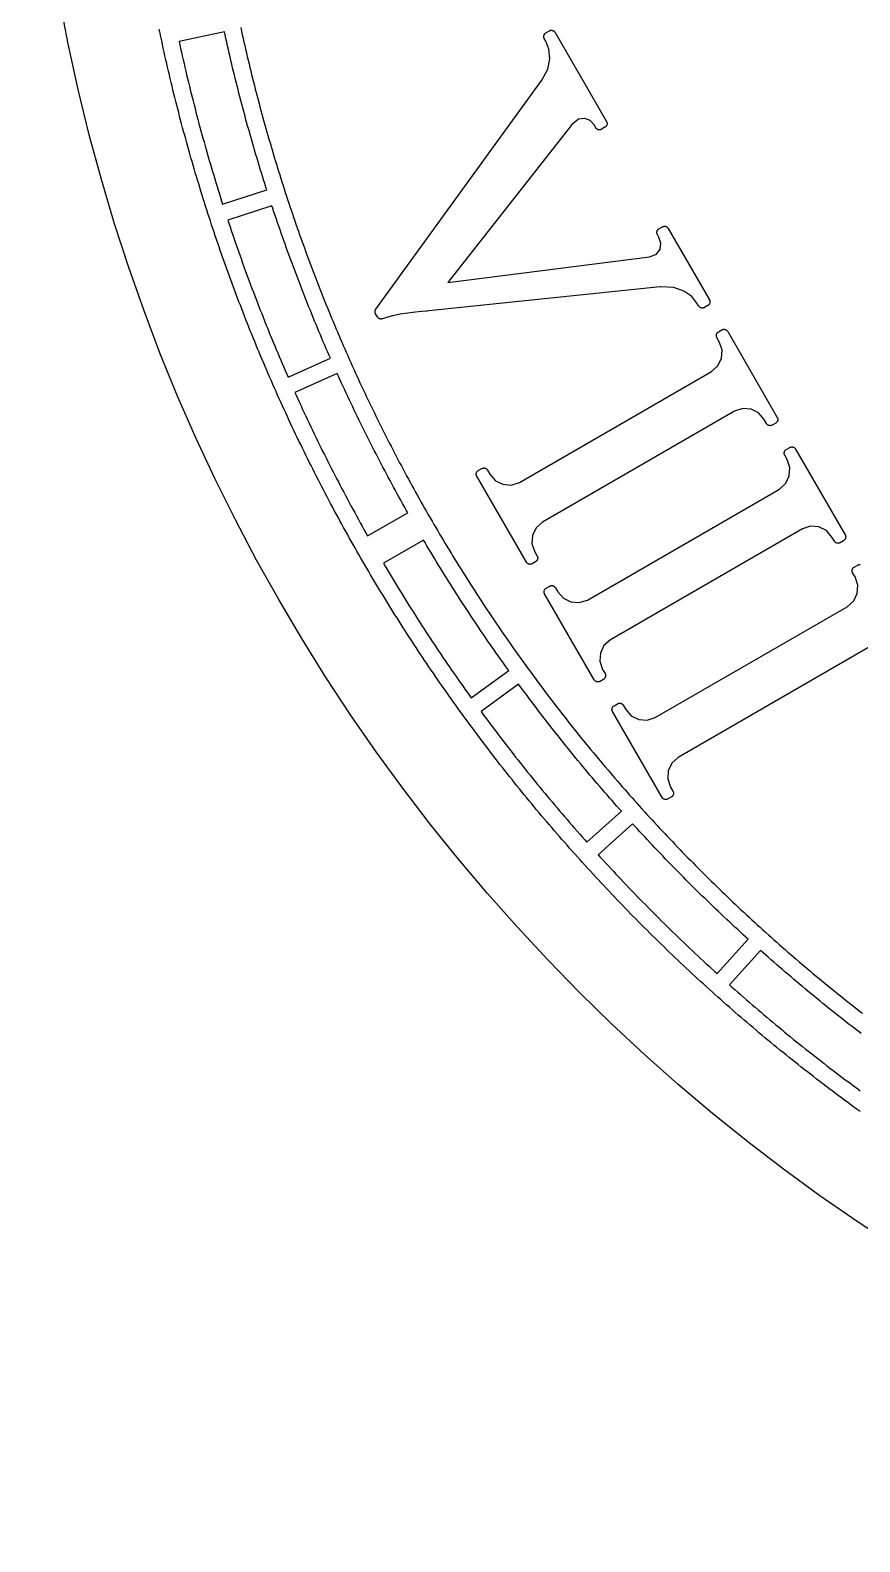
# Model space of a CAD drawing. Header units: millimetres. Extents: x -17.8 to 17.8, y -17.8 to 17.8.
# Drawn here: x -17.8 to -9.93, y -17.8 to -3.46 of the extents above; entities that cross this region are included whole.
import ezdxf

# ---------------------------------------------------------------- set-up
doc = ezdxf.new("R2010")
doc.units = ezdxf.units.MM
doc.layers.add('ALTIN', color=2, linetype='Continuous')
doc.layers.add('KESIM', color=1, linetype='Continuous')

msp = doc.modelspace()

# ---------------------------------------------------------------- linework, layer by layer
at = {"layer": 'ALTIN'}
for points in [[(-15.8018, -3.4309), (-15.7943, -3.4654), (-15.7867, -3.4998), (-15.779, -3.5343), (-15.7713, -3.5687), (-15.7635, -3.6031), (-15.7556, -3.6375), (-15.7476, -3.6718), (-15.7395, -3.7062), (-15.7314, -3.7405), (-15.7232, -3.7748), (-15.7149, -3.8091), (-15.7066, -3.8434), (-15.6982, -3.8776), (-15.6897, -3.9119), (-15.6811, -3.9461), (-15.6725, -3.9803), (-15.6637, -4.0145), (-15.6549, -4.0486), (-15.6461, -4.0828), (-15.6371, -4.1169), (-15.6281, -4.151), (-15.619, -4.1851), (-15.6099, -4.2192), (-15.6006, -4.2532), (-15.5913, -4.2872), (-15.5819, -4.3212), (-15.5724, -4.3552), (-15.5629, -4.3892), (-15.5533, -4.4231), (-15.5436, -4.4571), (-15.5338, -4.491), (-15.524, -4.5248), (-15.5141, -4.5587), (-15.5041, -4.5925), (-15.4941, -4.6263), (-15.4839, -4.6601), (-15.4737, -4.6939), (-15.4634, -4.7277), (-15.4531, -4.7614), (-15.4427, -4.7951), (-15.4322, -4.8288), (-15.4216, -4.8624), (-15.411, -4.896), (-15.4002, -4.9297), (-15.3894, -4.9632), (-15.3786, -4.9968), (-15.3676, -5.0303), (-15.3566, -5.0639), (-15.3456, -5.0973), (-15.3344, -5.1308), (-15.3232, -5.1643), (-15.3119, -5.1977), (-15.3005, -5.2311), (-15.289, -5.2644), (-15.2775, -5.2978), (-15.2659, -5.3311), (-15.2543, -5.3644), (-15.2425, -5.3977), (-15.2307, -5.4309), (-15.2188, -5.4641), (-15.2069, -5.4973), (-15.1948, -5.5305), (-15.1827, -5.5636), (-15.1706, -5.5967), (-15.1583, -5.6298), (-15.146, -5.6629), (-15.1336, -5.6959), (-15.1211, -5.7289), (-15.1086, -5.7619), (-15.096, -5.7948), (-15.0833, -5.8277), (-15.0706, -5.8606), (-15.0577, -5.8935), (-15.0449, -5.9263), (-15.0319, -5.9591), (-15.0189, -5.9919), (-15.0057, -6.0247), (-14.9926, -6.0574), (-14.9793, -6.0901), (-14.966, -6.1227), (-14.9526, -6.1554), (-14.9391, -6.188), (-14.9256, -6.2206), (-14.912, -6.2531), (-14.8983, -6.2856), (-14.8846, -6.3181), (-14.8707, -6.3506), (-14.8569, -6.383), (-14.8429, -6.4154), (-14.8289, -6.4478), (-14.8148, -6.4801), (-14.8006, -6.5124), (-14.7863, -6.5447), (-14.772, -6.5769), (-14.7576, -6.6091), (-14.7432, -6.6413), (-14.7287, -6.6735), (-14.7141, -6.7056), (-14.6994, -6.7377), (-14.6847, -6.7697), (-14.6699, -6.8017), (-14.655, -6.8337), (-14.6401, -6.8657), (-14.625, -6.8976), (-14.61, -6.9295), (-14.5948, -6.9614), (-14.5796, -6.9932), (-14.5643, -7.025), (-14.5489, -7.0567), (-14.5335, -7.0885), (-14.518, -7.1202), (-14.5024, -7.1518), (-14.4868, -7.1834), (-14.4711, -7.215), (-14.4553, -7.2466), (-14.4395, -7.2781), (-14.4236, -7.3096), (-14.4076, -7.341), (-14.3915, -7.3724), (-14.3754, -7.4038), (-14.3592, -7.4352), (-14.343, -7.4665), (-14.3266, -7.4977), (-14.3103, -7.529), (-14.2938, -7.5602), (-14.2773, -7.5914), (-14.2607, -7.6225), (-14.244, -7.6536), (-14.2273, -7.6846), (-14.2105, -7.7157), (-14.1936, -7.7466), (-14.1767, -7.7776), (-14.1597, -7.8085), (-14.1426, -7.8394), (-14.1255, -7.8702), (-14.1083, -7.901), (-14.091, -7.9318), (-14.0737, -7.9625), (-14.0562, -7.9932), (-14.0388, -8.0238), (-14.0212, -8.0544), (-14.0036, -8.085), (-13.986, -8.1155), (-13.9682, -8.146), (-13.9504, -8.1765), (-13.9325, -8.2069), (-13.9146, -8.2373), (-13.8966, -8.2676), (-13.8785, -8.2979), (-13.8604, -8.3282), (-13.8422, -8.3584), (-13.8239, -8.3886), (-13.8056, -8.4187), (-13.7872, -8.4488), (-13.7687, -8.4789), (-13.7502, -8.5089), (-13.7316, -8.5389), (-13.7129, -8.5688), (-13.6942, -8.5987), (-13.6754, -8.6285), (-13.6566, -8.6584), (-13.6376, -8.6881), (-13.6187, -8.7179), (-13.5996, -8.7476), (-13.5805, -8.7772), (-13.5613, -8.8068), (-13.5421, -8.8364), (-13.5227, -8.8659), (-13.5034, -8.8954), (-13.4839, -8.9248), (-13.4644, -8.9542), (-13.4449, -8.9836), (-13.4252, -9.0129), (-13.4055, -9.0421), (-13.3858, -9.0714), (-13.366, -9.1006), (-13.3461, -9.1297), (-13.3261, -9.1588), (-13.3061, -9.1878), (-13.286, -9.2168), (-13.2659, -9.2458), (-13.2457, -9.2747), (-13.2254, -9.3036), (-13.2051, -9.3324), (-13.1847, -9.3612), (-13.1642, -9.39), (-13.1437, -9.4187), (-13.1232, -9.4473), (-13.1025, -9.4759), (-13.0818, -9.5045), (-13.061, -9.533), (-13.0402, -9.5615), (-13.0193, -9.5899), (-12.9984, -9.6183), (-12.9774, -9.6466), (-12.9563, -9.6749), (-12.9351, -9.7032), (-12.9139, -9.7313), (-12.8927, -9.7595), (-12.8714, -9.7876), (-12.85, -9.8157), (-12.8285, -9.8437), (-12.807, -9.8716), (-12.7855, -9.8996), (-12.7638, -9.9274), (-12.7421, -9.9552), (-12.7204, -9.983), (-12.6986, -10.0107), (-12.6767, -10.0384), (-12.6548, -10.0661), (-12.6328, -10.0936), (-12.6107, -10.1212), (-12.5886, -10.1487), (-12.5665, -10.1761), (-12.5442, -10.2035), (-12.5219, -10.2308), (-12.4996, -10.2581), (-12.4772, -10.2854), (-12.4547, -10.3126), (-12.4322, -10.3397), (-12.4096, -10.3668), (-12.3869, -10.3939), (-12.3642, -10.4209), (-12.3415, -10.4478), (-12.3186, -10.4747), (-12.2958, -10.5016), (-12.2728, -10.5284), (-12.2498, -10.5551), (-12.2268, -10.5818), (-12.2037, -10.6085), (-12.1805, -10.6351), (-12.1572, -10.6616), (-12.134, -10.6881), (-12.1106, -10.7146), (-12.0872, -10.741), (-12.0637, -10.7673), (-12.0402, -10.7936), (-12.0167, -10.8198), (-11.993, -10.846), (-11.9693, -10.8722), (-11.9456, -10.8983), (-11.9218, -10.9243), (-11.8979, -10.9503), (-11.874, -10.9762), (-11.85, -11.0021), (-11.826, -11.0279), (-11.8019, -11.0537), (-11.7778, -11.0794), (-11.7536, -11.1051), (-11.7293, -11.1307), (-11.705, -11.1563), (-11.6806, -11.1818), (-11.6562, -11.2072), (-11.6317, -11.2326), (-11.6072, -11.258), (-11.5826, -11.2833), (-11.558, -11.3085), (-11.5333, -11.3337), (-11.5085, -11.3588), (-11.4837, -11.3839), (-11.4588, -11.4089), (-11.4339, -11.4339), (-11.4089, -11.4588), (-11.3839, -11.4837), (-11.3588, -11.5085), (-11.3337, -11.5333), (-11.3085, -11.558), (-11.2833, -11.5826), (-11.258, -11.6072), (-11.2326, -11.6317), (-11.2072, -11.6562), (-11.1818, -11.6806), (-11.1563, -11.705), (-11.1307, -11.7293), (-11.1051, -11.7536), (-11.0794, -11.7778), (-11.0537, -11.8019), (-11.0279, -11.826), (-11.0021, -11.85), (-10.9762, -11.874), (-10.9503, -11.8979), (-10.9243, -11.9218), (-10.8983, -11.9456), (-10.8722, -11.9693), (-10.846, -11.993), (-10.8198, -12.0167), (-10.7936, -12.0402), (-10.7673, -12.0637), (-10.741, -12.0872), (-10.7146, -12.1106), (-10.6881, -12.134), (-10.6616, -12.1572), (-10.6351, -12.1805), (-10.6085, -12.2037), (-10.5818, -12.2268), (-10.5551, -12.2498), (-10.5284, -12.2728), (-10.5016, -12.2958), (-10.4747, -12.3186), (-10.4478, -12.3415), (-10.4209, -12.3642), (-10.3939, -12.3869), (-10.3668, -12.4096), (-10.3397, -12.4322), (-10.3126, -12.4547), (-10.2854, -12.4772), (-10.2581, -12.4996), (-10.2308, -12.5219), (-10.2035, -12.5442), (-10.1761, -12.5665), (-10.1487, -12.5886), (-10.1212, -12.6107), (-10.0936, -12.6328), (-10.0661, -12.6548), (-10.0384, -12.6767), (-10.0107, -12.6986), (-9.983, -12.7204), (-9.9552, -12.7421), (-9.9274, -12.7638), (-9.8996, -12.7855)], [(-9.9213, -13.7183), (-9.9512, -13.6967), (-9.9811, -13.6749), (-10.0109, -13.6531), (-10.0406, -13.6312), (-10.0703, -13.6093), (-10.1, -13.5873), (-10.1296, -13.5652), (-10.1592, -13.5431), (-10.1887, -13.5209), (-10.2182, -13.4986), (-10.2476, -13.4763), (-10.277, -13.4539), (-10.3063, -13.4315), (-10.3356, -13.409), (-10.3648, -13.3864), (-10.394, -13.3637), (-10.4231, -13.341), (-10.4522, -13.3183), (-10.4813, -13.2954), (-10.5102, -13.2725), (-10.5392, -13.2496), (-10.5681, -13.2265), (-10.5969, -13.2034), (-10.6257, -13.1803), (-10.6544, -13.1571), (-10.6831, -13.1338), (-10.7117, -13.1105), (-10.7403, -13.0871), (-10.7688, -13.0636), (-10.7973, -13.0401), (-10.8257, -13.0165), (-10.8541, -12.9928), (-10.8824, -12.9691), (-10.9107, -12.9454), (-10.9389, -12.9215), (-10.967, -12.8976), (-10.9952, -12.8737), (-11.0232, -12.8497), (-11.0512, -12.8256), (-11.0792, -12.8014), (-11.1071, -12.7772), (-11.1349, -12.753), (-11.1627, -12.7286), (-11.1905, -12.7043), (-11.2182, -12.6798), (-11.2458, -12.6553), (-11.2734, -12.6308), (-11.3009, -12.6061), (-11.3284, -12.5814), (-11.3558, -12.5567), (-11.3832, -12.5319), (-11.4105, -12.507), (-11.4377, -12.4821), (-11.4649, -12.4571), (-11.4921, -12.4321), (-11.5192, -12.407), (-11.5462, -12.3818), (-11.5732, -12.3566), (-11.6001, -12.3313), (-11.627, -12.306), (-11.6538, -12.2806), (-11.6806, -12.2551), (-11.7073, -12.2296), (-11.734, -12.2041), (-11.7606, -12.1784), (-11.7871, -12.1527), (-11.8136, -12.127), (-11.84, -12.1012), (-11.8664, -12.0753), (-11.8927, -12.0494), (-11.919, -12.0234), (-11.9452, -11.9974), (-11.9713, -11.9713), (-11.9974, -11.9452), (-12.0234, -11.919), (-12.0494, -11.8927), (-12.0753, -11.8664), (-12.1012, -11.84), (-12.127, -11.8136), (-12.1527, -11.7871), (-12.1784, -11.7606), (-12.2041, -11.734), (-12.2296, -11.7073), (-12.2551, -11.6806), (-12.2806, -11.6538), (-12.306, -11.627), (-12.3313, -11.6001), (-12.3566, -11.5732), (-12.3818, -11.5462), (-12.407, -11.5192), (-12.4321, -11.4921), (-12.4571, -11.4649), (-12.4821, -11.4377), (-12.507, -11.4105), (-12.5319, -11.3832), (-12.5567, -11.3558), (-12.5814, -11.3284), (-12.6061, -11.3009), (-12.6308, -11.2734), (-12.6553, -11.2458), (-12.6798, -11.2182), (-12.7043, -11.1905), (-12.7286, -11.1627), (-12.753, -11.1349), (-12.7772, -11.1071), (-12.8014, -11.0792), (-12.8256, -11.0512), (-12.8497, -11.0232), (-12.8737, -10.9952), (-12.8976, -10.967), (-12.9215, -10.9389), (-12.9454, -10.9107), (-12.9691, -10.8824), (-12.9928, -10.8541), (-13.0165, -10.8257), (-13.0401, -10.7973), (-13.0636, -10.7688), (-13.0871, -10.7403), (-13.1105, -10.7117), (-13.1338, -10.6831), (-13.1571, -10.6544), (-13.1803, -10.6257), (-13.2034, -10.5969), (-13.2265, -10.5681), (-13.2496, -10.5392), (-13.2725, -10.5102), (-13.2954, -10.4813), (-13.3183, -10.4522), (-13.341, -10.4231), (-13.3637, -10.394), (-13.3864, -10.3648), (-13.409, -10.3356), (-13.4315, -10.3063), (-13.4539, -10.277), (-13.4763, -10.2476), (-13.4986, -10.2182), (-13.5209, -10.1887), (-13.5431, -10.1592), (-13.5652, -10.1296), (-13.5873, -10.1), (-13.6093, -10.0703), (-13.6312, -10.0406), (-13.6531, -10.0109), (-13.6749, -9.9811), (-13.6967, -9.9512), (-13.7183, -9.9213), (-13.7399, -9.8913), (-13.7615, -9.8613), (-13.783, -9.8313), (-13.8044, -9.8012), (-13.8257, -9.7711), (-13.847, -9.7409), (-13.8682, -9.7106), (-13.8894, -9.6804), (-13.9105, -9.65), (-13.9315, -9.6197), (-13.9525, -9.5893), (-13.9733, -9.5588), (-13.9942, -9.5283), (-14.0149, -9.4977), (-14.0356, -9.4671), (-14.0562, -9.4365), (-14.0768, -9.4058), (-14.0973, -9.3751), (-14.1177, -9.3443), (-14.138, -9.3135), (-14.1583, -9.2826), (-14.1785, -9.2517), (-14.1987, -9.2207), (-14.2188, -9.1897), (-14.2388, -9.1587), (-14.2587, -9.1276), (-14.2786, -9.0965), (-14.2984, -9.0653), (-14.3182, -9.0341), (-14.3378, -9.0028), (-14.3575, -8.9715), (-14.377, -8.9402), (-14.3965, -8.9088), (-14.4159, -8.8774), (-14.4352, -8.8459), (-14.4545, -8.8144), (-14.4737, -8.7828), (-14.4928, -8.7512), (-14.5118, -8.7196), (-14.5308, -8.6879), (-14.5498, -8.6562), (-14.5686, -8.6244), (-14.5874, -8.5926), (-14.6061, -8.5608), (-14.6247, -8.5289), (-14.6433, -8.497), (-14.6618, -8.465), (-14.6802, -8.433), (-14.6986, -8.4009), (-14.7169, -8.3689), (-14.7351, -8.3367), (-14.7533, -8.3046), (-14.7714, -8.2724), (-14.7894, -8.2401), (-14.8073, -8.2078), (-14.8252, -8.1755), (-14.843, -8.1431), (-14.8607, -8.1107), (-14.8784, -8.0783), (-14.896, -8.0458), (-14.9135, -8.0133), (-14.9309, -7.9807), (-14.9483, -7.9482), (-14.9656, -7.9155), (-14.9828, -7.8829), (-15, -7.8501), (-15.0171, -7.8174), (-15.0341, -7.7846), (-15.0511, -7.7518), (-15.0679, -7.719), (-15.0847, -7.6861), (-15.1015, -7.6531), (-15.1181, -7.6202), (-15.1347, -7.5872), (-15.1512, -7.5541), (-15.1677, -7.5211), (-15.1841, -7.4879), (-15.2004, -7.4548), (-15.2166, -7.4216), (-15.2327, -7.3884), (-15.2488, -7.3552), (-15.2648, -7.3219), (-15.2808, -7.2886), (-15.2966, -7.2552), (-15.3124, -7.2218), (-15.3281, -7.1884), (-15.3438, -7.1549), (-15.3594, -7.1214), (-15.3749, -7.0879), (-15.3903, -7.0543), (-15.4056, -7.0208), (-15.4209, -6.9871), (-15.4361, -6.9535), (-15.4513, -6.9198), (-15.4663, -6.8861), (-15.4813, -6.8523), (-15.4962, -6.8185), (-15.5111, -6.7847), (-15.5258, -6.7508), (-15.5405, -6.7169), (-15.5551, -6.683), (-15.5697, -6.6491), (-15.5841, -6.6151), (-15.5985, -6.5811), (-15.6129, -6.547), (-15.6271, -6.5129), (-15.6413, -6.4788), (-15.6554, -6.4447), (-15.6694, -6.4105), (-15.6833, -6.3763), (-15.6972, -6.3421), (-15.711, -6.3078), (-15.7247, -6.2735), (-15.7384, -6.2392), (-15.752, -6.2049), (-15.7655, -6.1705), (-15.7789, -6.1361), (-15.7922, -6.1016), (-15.8055, -6.0672), (-15.8187, -6.0327), (-15.8318, -5.9981), (-15.8449, -5.9636), (-15.8579, -5.929), (-15.8708, -5.8944), (-15.8836, -5.8598), (-15.8963, -5.8251), (-15.909, -5.7904), (-15.9216, -5.7557), (-15.9341, -5.7209), (-15.9466, -5.6862), (-15.9589, -5.6514), (-15.9712, -5.6165), (-15.9834, -5.5817), (-15.9956, -5.5468), (-16.0076, -5.5119), (-16.0196, -5.4769), (-16.0315, -5.442), (-16.0434, -5.407), (-16.0551, -5.372), (-16.0668, -5.3369), (-16.0784, -5.3019), (-16.0899, -5.2668), (-16.1014, -5.2317), (-16.1128, -5.1965), (-16.1241, -5.1614), (-16.1353, -5.1262), (-16.1464, -5.0909), (-16.1575, -5.0557), (-16.1685, -5.0204), (-16.1794, -4.9852), (-16.1902, -4.9499), (-16.201, -4.9145), (-16.2117, -4.8792), (-16.2223, -4.8438), (-16.2328, -4.8084), (-16.2433, -4.773), (-16.2536, -4.7375), (-16.2639, -4.702), (-16.2742, -4.6665), (-16.2843, -4.631), (-16.2944, -4.5955), (-16.3044, -4.5599), (-16.3143, -4.5243), (-16.3241, -4.4887), (-16.3338, -4.4531), (-16.3435, -4.4175), (-16.3531, -4.3818), (-16.3626, -4.3461), (-16.3721, -4.3104), (-16.3815, -4.2747), (-16.3907, -4.2389), (-16.3999, -4.2032), (-16.4091, -4.1674), (-16.4181, -4.1316), (-16.4271, -4.0957), (-16.436, -4.0599), (-16.4448, -4.024), (-16.4536, -3.9881), (-16.4622, -3.9522), (-16.4708, -3.9163), (-16.4793, -3.8804), (-16.4877, -3.8444), (-16.4961, -3.8084), (-16.5044, -3.7724), (-16.5125, -3.7364), (-16.5207, -3.7004), (-16.5287, -3.6643), (-16.5366, -3.6283), (-16.5445, -3.5922), (-16.5523, -3.5561), (-16.56, -3.5199), (-16.5677, -3.4838), (-16.5752, -3.4477)], [(-9.8263, -9.3041), (-11.649, -10.3564), (-11.7095, -10.4117), (-11.7436, -10.4832), (-11.7492, -10.5613), (-11.7224, -10.6384), (-11.6995, -10.6779), (-11.6977, -10.6814), (-11.6963, -10.6851), (-11.6952, -10.6889), (-11.6945, -10.6927), (-11.6942, -10.6966), (-11.6943, -10.7006), (-11.6947, -10.7045), (-11.6955, -10.7083), (-11.6967, -10.712), (-11.6983, -10.7156), (-11.7002, -10.7191), (-11.7024, -10.7223), (-11.705, -10.7253), (-11.7078, -10.728), (-11.7109, -10.7305), (-11.7142, -10.7326), (-11.7472, -10.7517), (-11.7507, -10.7534), (-11.7543, -10.7549), (-11.7581, -10.756), (-11.762, -10.7567), (-11.7659, -10.757), (-11.7698, -10.7569), (-11.7737, -10.7565), (-11.7776, -10.7557), (-11.7813, -10.7544), (-11.7849, -10.7529), (-11.7883, -10.751), (-11.7916, -10.7487), (-11.7945, -10.7462), (-11.7973, -10.7434), (-11.7997, -10.7403), (-11.8018, -10.737), (-12.2727, -9.9215), (-12.2745, -9.918), (-12.2759, -9.9144), (-12.277, -9.9106), (-12.2777, -9.9067), (-12.278, -9.9028), (-12.2779, -9.8989), (-12.2775, -9.895), (-12.2767, -9.8912), (-12.2755, -9.8874), (-12.2739, -9.8838), (-12.272, -9.8804), (-12.2698, -9.8772), (-12.2672, -9.8742), (-12.2644, -9.8714), (-12.2613, -9.869), (-12.258, -9.8669), (-12.225, -9.8478), (-12.2215, -9.846), (-12.2179, -9.8446), (-12.2141, -9.8435), (-12.2102, -9.8428), (-12.2063, -9.8425), (-12.2024, -9.8425), (-12.1985, -9.843), (-12.1946, -9.8438), (-12.1909, -9.845), (-12.1873, -9.8466), (-12.1839, -9.8485), (-12.1806, -9.8507), (-12.1777, -9.8533), (-12.1749, -9.8561), (-12.1725, -9.8591), (-12.1704, -9.8624), (-12.1475, -9.902), (-12.0943, -9.9636), (-12.024, -9.9975), (-11.9447, -10.0041), (-11.8666, -9.9795), (-10.044, -8.9272), (-9.9838, -8.8719), (-9.9501, -8.8001), (-9.944, -8.722), (-9.9706, -8.6451), (-9.9934, -8.6056), (-9.9952, -8.6021), (-9.9967, -8.5984), (-9.9977, -8.5947), (-9.9984, -8.5908), (-9.9988, -8.5869), (-9.9987, -8.583), (-9.9982, -8.5791), (-9.9974, -8.5752), (-9.9962, -8.5715), (-9.9947, -8.5679), (-9.9927, -8.5645), (-9.9905, -8.5612), (-9.988, -8.5582), (-9.9851, -8.5555), (-9.9821, -8.5531), (-9.9788, -8.5509), (-9.9457, -8.5319), (-9.9423, -8.5301), (-9.9386, -8.5286), (-9.9348, -8.5276), (-9.931, -8.5269), (-9.9271, -8.5265), (-9.9231, -8.5266)], [(-9.9128, -12.9771), (-9.9411, -12.9555), (-9.9693, -12.9337), (-9.9975, -12.912), (-10.0257, -12.8901), (-10.0538, -12.8682), (-10.0818, -12.8463), (-10.1098, -12.8242), (-10.1378, -12.8021), (-10.1657, -12.78), (-10.1935, -12.7578), (-10.2213, -12.7355), (-10.2491, -12.7132), (-10.2768, -12.6908), (-10.3045, -12.6683), (-10.3321, -12.6458), (-10.3596, -12.6233), (-10.3872, -12.6006), (-10.4146, -12.5779), (-10.442, -12.5552), (-10.4694, -12.5324), (-10.4967, -12.5095), (-10.524, -12.4866), (-10.5512, -12.4636), (-10.5784, -12.4405), (-10.6055, -12.4174), (-10.6326, -12.3943), (-10.6596, -12.371), (-10.6865, -12.3478), (-10.7134, -12.3244), (-10.7403, -12.301), (-10.7671, -12.2775), (-10.7939, -12.254), (-10.8206, -12.2304), (-10.8472, -12.2068), (-10.8673, -12.1889), (-11.1617, -12.5159), (-11.1395, -12.5357), (-11.1121, -12.56), (-11.0847, -12.5842), (-11.0572, -12.6084), (-11.0297, -12.6324), (-11.0021, -12.6565), (-10.9745, -12.6805), (-10.9468, -12.7044), (-10.919, -12.7282), (-10.8912, -12.752), (-10.8634, -12.7757), (-10.8355, -12.7994), (-10.8075, -12.823), (-10.7795, -12.8466), (-10.7515, -12.8701), (-10.7234, -12.8935), (-10.6952, -12.9168), (-10.667, -12.9401), (-10.6388, -12.9634), (-10.6105, -12.9866), (-10.5821, -13.0097), (-10.5537, -13.0327), (-10.5252, -13.0557), (-10.4967, -13.0787), (-10.4682, -13.1015), (-10.4396, -13.1243), (-10.4109, -13.1471), (-10.3822, -13.1698), (-10.3534, -13.1924), (-10.3246, -13.2149), (-10.2958, -13.2374), (-10.2669, -13.2599), (-10.2379, -13.2822), (-10.2089, -13.3045), (-10.1799, -13.3268), (-10.1508, -13.349), (-10.1216, -13.3711), (-10.0924, -13.3931), (-10.0632, -13.4151), (-10.0339, -13.437), (-10.0046, -13.4589), (-9.9752, -13.4807), (-9.9457, -13.5024), (-9.9218, -13.52)]]:
    msp.add_lwpolyline(points, dxfattribs=at)
for points in [[(-15.6268, -4.7403), (-15.6371, -4.7062), (-15.6474, -4.6721), (-15.6575, -4.638), (-15.6676, -4.6038), (-15.6776, -4.5696), (-15.6875, -4.5354), (-15.6974, -4.5012), (-15.7072, -4.4669), (-15.7169, -4.4326), (-15.7265, -4.3983), (-15.7361, -4.364), (-15.7456, -4.3297), (-15.755, -4.2953), (-15.7643, -4.2609), (-15.7736, -4.2265), (-15.7828, -4.1921), (-15.7919, -4.1576), (-15.8009, -4.1232), (-15.8099, -4.0887), (-15.8187, -4.0542), (-15.8275, -4.0197), (-15.8363, -3.9851), (-15.8449, -3.9506), (-15.8535, -3.916), (-15.862, -3.8814), (-15.8704, -3.8468), (-15.8788, -3.8122), (-15.8871, -3.7775), (-15.8953, -3.7428), (-15.9034, -3.7082), (-15.9115, -3.6735), (-15.9194, -3.6387), (-15.9273, -3.604), (-15.9352, -3.5692), (-15.9429, -3.5345), (-15.9506, -3.4997), (-15.9563, -3.4734), (-16.3867, -3.5649), (-16.3804, -3.594), (-16.3725, -3.6297), (-16.3645, -3.6654), (-16.3565, -3.7011), (-16.3484, -3.7368), (-16.3402, -3.7724), (-16.3319, -3.8081), (-16.3236, -3.8437), (-16.3151, -3.8793), (-16.3066, -3.9149), (-16.2981, -3.9504), (-16.2894, -3.986), (-16.2807, -4.0215), (-16.2719, -4.057), (-16.263, -4.0925), (-16.254, -4.128), (-16.245, -4.1634), (-16.2358, -4.1989), (-16.2266, -4.2343), (-16.2174, -4.2697), (-16.208, -4.305), (-16.1986, -4.3404), (-16.1891, -4.3757), (-16.1795, -4.411), (-16.1698, -4.4463), (-16.1601, -4.4816), (-16.1503, -4.5168), (-16.1404, -4.5521), (-16.1304, -4.5873), (-16.1204, -4.6224), (-16.1102, -4.6576), (-16.1, -4.6927), (-16.0898, -4.7278), (-16.0794, -4.7629), (-16.069, -4.798), (-16.0585, -4.8331), (-16.0479, -4.8681), (-16.0372, -4.9031), (-16.0265, -4.938), (-16.0157, -4.973), (-16.0048, -5.0079), (-15.9938, -5.0428), (-15.9828, -5.0777), (-15.9738, -5.1061), (-15.5553, -4.9701), (-15.5634, -4.9445), (-15.5742, -4.9105), (-15.5849, -4.8765), (-15.5955, -4.8425), (-15.606, -4.8085), (-15.6165, -4.7744)], [(-11.8493, -5.3618), (-11.8478, -5.3582), (-11.8459, -5.3548), (-11.8436, -5.3515), (-11.8411, -5.3486), (-11.8383, -5.3458), (-11.8352, -5.3434), (-11.8319, -5.3413), (-11.7989, -5.3222), (-11.7954, -5.3204), (-11.7917, -5.319), (-11.7879, -5.3179), (-11.7841, -5.3172), (-11.7802, -5.3168), (-11.7762, -5.3169), (-11.7723, -5.3174), (-11.7685, -5.3182), (-11.7648, -5.3194), (-11.7612, -5.321), (-11.7577, -5.3229), (-11.7545, -5.3251), (-11.7515, -5.3276), (-11.7488, -5.3305), (-11.7463, -5.3335), (-11.7442, -5.3368), (-11.3533, -6.014), (-11.3515, -6.0175), (-11.35, -6.0211), (-11.3489, -6.0249), (-11.3482, -6.0288), (-11.3479, -6.0327), (-11.348, -6.0366), (-11.3484, -6.0405), (-11.3493, -6.0444), (-11.3505, -6.0481), (-11.352, -6.0517), (-11.3539, -6.0551), (-11.3562, -6.0583), (-11.3587, -6.0613), (-11.3615, -6.0641), (-11.3646, -6.0665), (-11.3679, -6.0686), (-11.4009, -6.0877), (-11.4044, -6.0895), (-11.4081, -6.0909), (-11.4118, -6.092), (-11.4157, -6.0927), (-11.4196, -6.093), (-11.4235, -6.093), (-11.4274, -6.0925), (-11.4313, -6.0917), (-11.435, -6.0905), (-11.4386, -6.0889), (-11.442, -6.087), (-11.4453, -6.0848), (-11.4483, -6.0823), (-11.451, -6.0794), (-11.4534, -6.0764), (-11.4556, -6.0731), (-11.4713, -6.0459), (-11.5214, -5.9842), (-11.5947, -5.9313), (-11.6909, -5.8971), (-11.8154, -5.8926), (-11.8195, -5.8923), (-11.82, -5.8922), (-14.0162, -6.119), (-14.0334, -6.1224), (-14.0375, -6.123), (-14.0821, -6.1271), (-14.1438, -6.1328), (-14.2156, -6.1409), (-14.2897, -6.1521), (-14.3598, -6.1665), (-14.4175, -6.1813), (-14.4571, -6.1949), (-14.4609, -6.196), (-14.4648, -6.1967), (-14.4687, -6.197), (-14.4726, -6.197), (-14.4765, -6.1965), (-14.4804, -6.1957), (-14.4841, -6.1945), (-14.4877, -6.193), (-14.4912, -6.191), (-14.4944, -6.1888), (-14.4974, -6.1863), (-14.5002, -6.1834), (-14.5026, -6.1804), (-14.5047, -6.1771), (-14.5217, -6.1476), (-14.5235, -6.1442), (-14.5249, -6.1407), (-14.526, -6.137), (-14.5267, -6.1332), (-14.527, -6.1294), (-14.527, -6.1256), (-14.5266, -6.1217), (-14.5259, -6.118), (-14.5248, -6.1143), (-14.5233, -6.1108), (-14.5216, -6.1074), (-14.5195, -6.1042), (-12.9435, -3.93), (-12.8861, -3.8263), (-12.8673, -3.7271), (-12.8768, -3.6366), (-12.9065, -3.5599), (-12.9202, -3.5363), (-12.922, -3.5328), (-12.9234, -3.5291), (-12.9245, -3.5253), (-12.9252, -3.5215), (-12.9255, -3.5176), (-12.9255, -3.5136), (-12.925, -3.5097), (-12.9242, -3.5059), (-12.923, -3.5022), (-12.9214, -3.4986), (-12.9195, -3.4951), (-12.9173, -3.4919), (-12.9147, -3.4889), (-12.9119, -3.4862), (-12.9089, -3.4837), (-12.9056, -3.4816), (-12.8725, -3.4626), (-12.869, -3.4608), (-12.8654, -3.4593), (-12.8616, -3.4582), (-12.8577, -3.4575), (-12.8538, -3.4572), (-12.8499, -3.4573), (-12.846, -3.4577), (-12.8422, -3.4586), (-12.8384, -3.4598), (-12.8348, -3.4613), (-12.8314, -3.4632), (-12.8282, -3.4655), (-12.8252, -3.468), (-12.8224, -3.4708), (-12.82, -3.4739), (-12.8179, -3.4772), (-12.3298, -4.3226), (-12.328, -4.3261), (-12.3265, -4.3298), (-12.3255, -4.3335), (-12.3248, -4.3374), (-12.3244, -4.3413), (-12.3245, -4.3452), (-12.3249, -4.3491), (-12.3258, -4.353), (-12.327, -4.3567), (-12.3285, -4.3603), (-12.3304, -4.3637), (-12.3327, -4.367), (-12.3352, -4.37), (-12.338, -4.3727), (-12.3411, -4.3751), (-12.3444, -4.3773), (-12.3774, -4.3963), (-12.3809, -4.3981), (-12.3846, -4.3996), (-12.3884, -4.4006), (-12.3922, -4.4014), (-12.3961, -4.4017), (-12.4001, -4.4016), (-12.404, -4.4012), (-12.4078, -4.4003), (-12.4115, -4.3991), (-12.4151, -4.3976), (-12.4186, -4.3957), (-12.4218, -4.3934), (-12.4248, -4.3909), (-12.4275, -4.3881), (-12.43, -4.385), (-12.4321, -4.3817), (-12.4471, -4.3556), (-12.4854, -4.3142), (-12.5371, -4.293), (-12.5947, -4.3004), (-12.6642, -4.3589), (-12.6668, -4.3608), (-13.8346, -5.8499), (-11.9232, -5.6054), (-11.8563, -5.5804), (-11.8215, -5.5333), (-11.8145, -5.4763), (-11.8317, -5.4215), (-11.8465, -5.3959), (-11.8483, -5.3924), (-11.8498, -5.3888), (-11.8508, -5.385), (-11.8515, -5.3811), (-11.8519, -5.3772), (-11.8518, -5.3733), (-11.8514, -5.3694), (-11.8505, -5.3655)], [(-15.0457, -6.3478), (-15.0595, -6.315), (-15.0733, -6.2821), (-15.087, -6.2492), (-15.1006, -6.2163), (-15.1141, -6.1833), (-15.1275, -6.1503), (-15.1409, -6.1173), (-15.1542, -6.0843), (-15.1675, -6.0512), (-15.1806, -6.0181), (-15.1937, -5.985), (-15.2067, -5.9518), (-15.2197, -5.9186), (-15.2326, -5.8854), (-15.2454, -5.8521), (-15.2581, -5.8189), (-15.2708, -5.7856), (-15.2833, -5.7522), (-15.2959, -5.7189), (-15.3083, -5.6855), (-15.3207, -5.6521), (-15.333, -5.6187), (-15.3452, -5.5852), (-15.3573, -5.5517), (-15.3694, -5.5182), (-15.3814, -5.4846), (-15.3933, -5.4511), (-15.4052, -5.4175), (-15.417, -5.3838), (-15.4287, -5.3502), (-15.4403, -5.3165), (-15.4519, -5.2828), (-15.4634, -5.2491), (-15.4748, -5.2154), (-15.4861, -5.1816), (-15.4974, -5.1478), (-15.5058, -5.1223), (-15.9243, -5.2582), (-15.915, -5.2865), (-15.9034, -5.3212), (-15.8917, -5.3559), (-15.88, -5.3905), (-15.8682, -5.4252), (-15.8563, -5.4598), (-15.8444, -5.4944), (-15.8324, -5.5289), (-15.8203, -5.5634), (-15.8081, -5.5979), (-15.7958, -5.6324), (-15.7835, -5.6669), (-15.7711, -5.7013), (-15.7586, -5.7357), (-15.7461, -5.77), (-15.7335, -5.8044), (-15.7208, -5.8387), (-15.708, -5.873), (-15.6951, -5.9072), (-15.6822, -5.9415), (-15.6692, -5.9757), (-15.6561, -6.0098), (-15.643, -6.044), (-15.6298, -6.0781), (-15.6165, -6.1122), (-15.6031, -6.1462), (-15.5897, -6.1803), (-15.5761, -6.2142), (-15.5625, -6.2482), (-15.5489, -6.2822), (-15.5351, -6.3161), (-15.5213, -6.3499), (-15.5074, -6.3838), (-15.4935, -6.4176), (-15.4794, -6.4514), (-15.4653, -6.4851), (-15.4511, -6.5189), (-15.4369, -6.5526), (-15.4225, -6.5862), (-15.4081, -6.6199), (-15.3936, -6.6535), (-15.3791, -6.687), (-15.3645, -6.7206), (-15.3525, -6.7478), (-14.9506, -6.5688), (-14.9613, -6.5442), (-14.9756, -6.5116), (-14.9898, -6.4789), (-15.0039, -6.4462), (-15.0179, -6.4134), (-15.0318, -6.3806)], [(-13.5467, -7.6349), (-13.5136, -7.6158), (-13.5102, -7.614), (-13.5065, -7.6126), (-13.5027, -7.6115), (-13.4989, -7.6108), (-13.495, -7.6105), (-13.491, -7.6105), (-13.4871, -7.611), (-13.4833, -7.6118), (-13.4796, -7.613), (-13.476, -7.6146), (-13.4725, -7.6165), (-13.4693, -7.6187), (-13.4663, -7.6212), (-13.4636, -7.6241), (-13.4611, -7.6271), (-13.459, -7.6304), (-13.4362, -7.67), (-13.383, -7.7315), (-13.3127, -7.7654), (-13.2334, -7.7721), (-13.1552, -7.7475), (-11.3326, -6.6952), (-11.2724, -6.6399), (-11.2388, -6.5681), (-11.2327, -6.49), (-11.2592, -6.4131), (-11.2821, -6.3736), (-11.2839, -6.3701), (-11.2853, -6.3664), (-11.2864, -6.3627), (-11.2871, -6.3588), (-11.2874, -6.3549), (-11.2873, -6.351), (-11.2869, -6.3471), (-11.2861, -6.3432), (-11.2849, -6.3395), (-11.2833, -6.3359), (-11.2814, -6.3325), (-11.2792, -6.3292), (-11.2766, -6.3262), (-11.2738, -6.3235), (-11.2707, -6.3211), (-11.2674, -6.3189), (-11.2344, -6.2999), (-11.2309, -6.2981), (-11.2273, -6.2966), (-11.2235, -6.2956), (-11.2196, -6.2949), (-11.2157, -6.2945), (-11.2118, -6.2946), (-11.2079, -6.295), (-11.204, -6.2959), (-11.2003, -6.2971), (-11.1967, -6.2986), (-11.1933, -6.3005), (-11.19, -6.3028), (-11.1871, -6.3053), (-11.1843, -6.3081), (-11.1819, -6.3112), (-11.1798, -6.3145), (-10.7089, -7.13), (-10.7071, -7.1335), (-10.7057, -7.1371), (-10.7046, -7.1409), (-10.7039, -7.1448), (-10.7036, -7.1487), (-10.7037, -7.1526), (-10.7041, -7.1565), (-10.7049, -7.1604), (-10.7061, -7.1641), (-10.7077, -7.1677), (-10.7096, -7.1711), (-10.7118, -7.1744), (-10.7144, -7.1773), (-10.7172, -7.1801), (-10.7203, -7.1825), (-10.7236, -7.1846), (-10.7566, -7.2037), (-10.7601, -7.2055), (-10.7637, -7.207), (-10.7675, -7.208), (-10.7714, -7.2087), (-10.7753, -7.2091), (-10.7792, -7.209), (-10.7831, -7.2085), (-10.787, -7.2077), (-10.7907, -7.2065), (-10.7943, -7.2049), (-10.7977, -7.203), (-10.801, -7.2008), (-10.8039, -7.1983), (-10.8067, -7.1954), (-10.8091, -7.1924), (-10.8112, -7.1891), (-10.8341, -7.1495), (-10.8875, -7.0879), (-10.9583, -7.0539), (-11.037, -7.0474), (-11.115, -7.072), (-12.9377, -8.1244), (-12.9982, -8.1797), (-13.0322, -8.2512), (-13.0378, -8.3293), (-13.011, -8.4064), (-12.9882, -8.4459), (-12.9864, -8.4494), (-12.9849, -8.4531), (-12.9839, -8.4568), (-12.9832, -8.4607), (-12.9828, -8.4646), (-12.9829, -8.4685), (-12.9834, -8.4724), (-12.9842, -8.4763), (-12.9854, -8.48), (-12.9869, -8.4836), (-12.9889, -8.4871), (-12.9911, -8.4903), (-12.9936, -8.4933), (-12.9964, -8.496), (-12.9995, -8.4984), (-13.0028, -8.5006), (-13.0359, -8.5196), (-13.0393, -8.5214), (-13.043, -8.5229), (-13.0468, -8.524), (-13.0506, -8.5247), (-13.0545, -8.525), (-13.0585, -8.5249), (-13.0624, -8.5245), (-13.0662, -8.5236), (-13.0699, -8.5224), (-13.0735, -8.5209), (-13.077, -8.519), (-13.0802, -8.5167), (-13.0832, -8.5142), (-13.0859, -8.5114), (-13.0884, -8.5083), (-13.0905, -8.505), (-13.5613, -7.6895), (-13.5631, -7.686), (-13.5646, -7.6824), (-13.5656, -7.6786), (-13.5663, -7.6747), (-13.5667, -7.6708), (-13.5666, -7.6669), (-13.5661, -7.663), (-13.5653, -7.6592), (-13.5641, -7.6554), (-13.5626, -7.6518), (-13.5607, -7.6484), (-13.5584, -7.6452), (-13.5559, -7.6422), (-13.5531, -7.6394), (-13.55, -7.637)], [(-14.334, -7.8233), (-14.3511, -7.792), (-14.368, -7.7607), (-14.3849, -7.7293), (-14.4018, -7.6979), (-14.4185, -7.6665), (-14.4352, -7.635), (-14.4518, -7.6035), (-14.4684, -7.5719), (-14.4849, -7.5404), (-14.5013, -7.5087), (-14.5176, -7.4771), (-14.5339, -7.4454), (-14.5501, -7.4137), (-14.5663, -7.3819), (-14.5823, -7.3501), (-14.5983, -7.3183), (-14.6143, -7.2864), (-14.6301, -7.2545), (-14.6459, -7.2226), (-14.6617, -7.1906), (-14.6773, -7.1586), (-14.6929, -7.1266), (-14.7084, -7.0945), (-14.7238, -7.0624), (-14.7392, -7.0302), (-14.7545, -6.9981), (-14.7698, -6.9659), (-14.7849, -6.9336), (-14.8, -6.9014), (-14.815, -6.8691), (-14.83, -6.8367), (-14.8449, -6.8043), (-14.8597, -6.7719), (-14.8744, -6.7395), (-14.8855, -6.715), (-15.2874, -6.894), (-15.2752, -6.9211), (-15.2601, -6.9544), (-15.2448, -6.9877), (-15.2296, -7.0209), (-15.2142, -7.0541), (-15.1988, -7.0873), (-15.1833, -7.1204), (-15.1677, -7.1536), (-15.1521, -7.1866), (-15.1364, -7.2197), (-15.1206, -7.2527), (-15.1047, -7.2856), (-15.0888, -7.3186), (-15.0728, -7.3515), (-15.0567, -7.3844), (-15.0406, -7.4172), (-15.0243, -7.45), (-15.008, -7.4827), (-14.9917, -7.5155), (-14.9753, -7.5482), (-14.9588, -7.5808), (-14.9422, -7.6134), (-14.9255, -7.646), (-14.9088, -7.6785), (-14.892, -7.7111), (-14.8752, -7.7435), (-14.8582, -7.776), (-14.8412, -7.8084), (-14.8242, -7.8407), (-14.807, -7.873), (-14.7898, -7.9053), (-14.7725, -7.9376), (-14.7552, -7.9698), (-14.7378, -8.002), (-14.7203, -8.0341), (-14.7027, -8.0662), (-14.6851, -8.0982), (-14.6674, -8.1303), (-14.6496, -8.1622), (-14.6318, -8.1942), (-14.6138, -8.2261), (-14.5977, -8.2548), (-14.2166, -8.0347), (-14.2304, -8.0102), (-14.2479, -7.9792), (-14.2652, -7.9481), (-14.2825, -7.9169), (-14.2998, -7.8858), (-14.3169, -7.8545)], [(-12.9024, -8.7509), (-12.8693, -8.7318), (-12.8658, -8.73), (-12.8622, -8.7286), (-12.8584, -8.7275), (-12.8545, -8.7268), (-12.8506, -8.7265), (-12.8467, -8.7265), (-12.8428, -8.727), (-12.839, -8.7278), (-12.8352, -8.729), (-12.8316, -8.7306), (-12.8282, -8.7325), (-12.825, -8.7347), (-12.822, -8.7372), (-12.8193, -8.7401), (-12.8168, -8.7431), (-12.8147, -8.7464), (-12.7918, -8.786), (-12.7386, -8.8475), (-12.6684, -8.8815), (-12.589, -8.8881), (-12.5109, -8.8635), (-10.6883, -7.8112), (-10.6281, -7.7559), (-10.5945, -7.6841), (-10.5884, -7.606), (-10.6149, -7.5291), (-10.6377, -7.4896), (-10.6395, -7.4861), (-10.641, -7.4824), (-10.6421, -7.4787), (-10.6428, -7.4748), (-10.6431, -7.4709), (-10.643, -7.467), (-10.6426, -7.4631), (-10.6417, -7.4592), (-10.6405, -7.4555), (-10.639, -7.4519), (-10.6371, -7.4485), (-10.6348, -7.4452), (-10.6323, -7.4422), (-10.6295, -7.4395), (-10.6264, -7.4371), (-10.6231, -7.4349), (-10.5901, -7.4159), (-10.5866, -7.4141), (-10.5829, -7.4126), (-10.5792, -7.4116), (-10.5753, -7.4109), (-10.5714, -7.4105), (-10.5675, -7.4106), (-10.5636, -7.411), (-10.5597, -7.4119), (-10.556, -7.4131), (-10.5524, -7.4146), (-10.5489, -7.4165), (-10.5457, -7.4188), (-10.5427, -7.4213), (-10.54, -7.4241), (-10.5376, -7.4272), (-10.5354, -7.4305), (-10.0646, -8.246), (-10.0628, -8.2495), (-10.0614, -8.2532), (-10.0603, -8.2569), (-10.0596, -8.2608), (-10.0593, -8.2647), (-10.0593, -8.2686), (-10.0598, -8.2725), (-10.0606, -8.2764), (-10.0618, -8.2801), (-10.0634, -8.2837), (-10.0653, -8.2871), (-10.0675, -8.2904), (-10.07, -8.2934), (-10.0729, -8.2961), (-10.0759, -8.2985), (-10.0792, -8.3006), (-10.1123, -8.3197), (-10.1158, -8.3215), (-10.1194, -8.323), (-10.1232, -8.324), (-10.1271, -8.3247), (-10.131, -8.3251), (-10.1349, -8.325), (-10.1388, -8.3245), (-10.1426, -8.3237), (-10.1464, -8.3225), (-10.15, -8.321), (-10.1534, -8.319), (-10.1566, -8.3168), (-10.1596, -8.3143), (-10.1623, -8.3115), (-10.1648, -8.3084), (-10.1669, -8.3051), (-10.1897, -8.2656), (-10.2431, -8.204), (-10.314, -8.1699), (-10.3927, -8.1634), (-10.4707, -8.1881), (-12.2933, -9.2404), (-12.3538, -9.2957), (-12.3879, -9.3672), (-12.3935, -9.4453), (-12.3667, -9.5224), (-12.3439, -9.5619), (-12.3421, -9.5654), (-12.3406, -9.5691), (-12.3395, -9.5729), (-12.3388, -9.5767), (-12.3385, -9.5806), (-12.3386, -9.5846), (-12.339, -9.5885), (-12.3399, -9.5923), (-12.3411, -9.596), (-12.3426, -9.5996), (-12.3445, -9.6031), (-12.3468, -9.6063), (-12.3493, -9.6093), (-12.3521, -9.612), (-12.3552, -9.6145), (-12.3585, -9.6166), (-12.3915, -9.6356), (-12.395, -9.6374), (-12.3987, -9.6389), (-12.4024, -9.64), (-12.4063, -9.6407), (-12.4102, -9.641), (-12.4141, -9.6409), (-12.418, -9.6405), (-12.4219, -9.6396), (-12.4256, -9.6384), (-12.4292, -9.6369), (-12.4327, -9.635), (-12.4359, -9.6327), (-12.4389, -9.6302), (-12.4416, -9.6274), (-12.444, -9.6243), (-12.4462, -9.621), (-12.917, -8.8055), (-12.9188, -8.802), (-12.9202, -8.7984), (-12.9213, -8.7946), (-12.922, -8.7907), (-12.9223, -8.7868), (-12.9223, -8.7829), (-12.9218, -8.779), (-12.921, -8.7752), (-12.9198, -8.7714), (-12.9182, -8.7678), (-12.9163, -8.7644), (-12.9141, -8.7612), (-12.9116, -8.7582), (-12.9087, -8.7554), (-12.9057, -8.753)], [(-13.3972, -9.3373), (-13.4175, -9.308), (-13.4378, -9.2788), (-13.458, -9.2494), (-13.4781, -9.22), (-13.4982, -9.1906), (-13.5182, -9.1611), (-13.5382, -9.1316), (-13.5581, -9.1021), (-13.5779, -9.0725), (-13.5977, -9.0428), (-13.6174, -9.0131), (-13.637, -8.9834), (-13.6566, -8.9536), (-13.6761, -8.9238), (-13.6955, -8.894), (-13.7149, -8.8641), (-13.7342, -8.8341), (-13.7534, -8.8041), (-13.7726, -8.7741), (-13.7917, -8.744), (-13.8107, -8.7139), (-13.8297, -8.6838), (-13.8486, -8.6536), (-13.8675, -8.6233), (-13.8863, -8.5931), (-13.905, -8.5628), (-13.9236, -8.5324), (-13.9422, -8.502), (-13.9607, -8.4716), (-13.9792, -8.4411), (-13.9975, -8.4106), (-14.0159, -8.38), (-14.0341, -8.3494), (-14.0523, -8.3188), (-14.0666, -8.2946), (-14.4477, -8.5146), (-14.4309, -8.5429), (-14.4122, -8.5744), (-14.3935, -8.6058), (-14.3747, -8.6372), (-14.3558, -8.6685), (-14.3369, -8.6998), (-14.3179, -8.7311), (-14.2988, -8.7623), (-14.2796, -8.7935), (-14.2604, -8.8246), (-14.2411, -8.8557), (-14.2218, -8.8867), (-14.2023, -8.9178), (-14.1829, -8.9487), (-14.1633, -8.9796), (-14.1437, -9.0105), (-14.124, -9.0413), (-14.1042, -9.0721), (-14.0844, -9.1029), (-14.0645, -9.1336), (-14.0445, -9.1643), (-14.0245, -9.1949), (-14.0044, -9.2255), (-13.9843, -9.256), (-13.964, -9.2865), (-13.9437, -9.3169), (-13.9234, -9.3473), (-13.903, -9.3777), (-13.8825, -9.408), (-13.8619, -9.4382), (-13.8413, -9.4685), (-13.8206, -9.4986), (-13.7998, -9.5288), (-13.779, -9.5588), (-13.7581, -9.5889), (-13.7372, -9.6189), (-13.7162, -9.6488), (-13.6951, -9.6787), (-13.6739, -9.7086), (-13.6527, -9.7384), (-13.6314, -9.7682), (-13.6141, -9.7923), (-13.2581, -9.5337), (-13.2738, -9.5119), (-13.2945, -9.4829), (-13.3152, -9.4539), (-13.3358, -9.4248), (-13.3563, -9.3957), (-13.3768, -9.3665)], [(-12.3478, -10.6865), (-12.371, -10.6596), (-12.3943, -10.6326), (-12.4174, -10.6055), (-12.4405, -10.5784), (-12.4636, -10.5512), (-12.4866, -10.524), (-12.5095, -10.4967), (-12.5324, -10.4694), (-12.5552, -10.442), (-12.5779, -10.4146), (-12.6006, -10.3872), (-12.6233, -10.3596), (-12.6458, -10.3321), (-12.6683, -10.3045), (-12.6908, -10.2768), (-12.7132, -10.2491), (-12.7355, -10.2213), (-12.7578, -10.1935), (-12.78, -10.1657), (-12.8021, -10.1378), (-12.8242, -10.1098), (-12.8463, -10.0818), (-12.8682, -10.0538), (-12.8901, -10.0257), (-12.912, -9.9975), (-12.9337, -9.9693), (-12.9555, -9.9411), (-12.9771, -9.9128), (-12.9987, -9.8845), (-13.0202, -9.8561), (-13.0417, -9.8276), (-13.0631, -9.7992), (-13.0845, -9.7706), (-13.1058, -9.7421), (-13.127, -9.7135), (-13.1481, -9.6848), (-13.1641, -9.6631), (-13.52, -9.9218), (-13.5024, -9.9457), (-13.4807, -9.9752), (-13.4589, -10.0046), (-13.437, -10.0339), (-13.4151, -10.0632), (-13.3931, -10.0924), (-13.3711, -10.1216), (-13.349, -10.1508), (-13.3268, -10.1799), (-13.3045, -10.2089), (-13.2822, -10.2379), (-13.2599, -10.2669), (-13.2374, -10.2958), (-13.2149, -10.3246), (-13.1924, -10.3534), (-13.1698, -10.3822), (-13.1471, -10.4109), (-13.1243, -10.4396), (-13.1015, -10.4682), (-13.0787, -10.4967), (-13.0557, -10.5252), (-13.0327, -10.5537), (-13.0097, -10.5821), (-12.9866, -10.6105), (-12.9634, -10.6388), (-12.9401, -10.667), (-12.9168, -10.6952), (-12.8935, -10.7234), (-12.8701, -10.7515), (-12.8466, -10.7795), (-12.823, -10.8075), (-12.7994, -10.8355), (-12.7757, -10.8634), (-12.752, -10.8912), (-12.7282, -10.919), (-12.7044, -10.9468), (-12.6805, -10.9745), (-12.6565, -11.0021), (-12.6324, -11.0297), (-12.6084, -11.0572), (-12.5842, -11.0847), (-12.56, -11.1121), (-12.5357, -11.1395), (-12.5159, -11.1617), (-12.1889, -10.8673), (-12.2068, -10.8472), (-12.2304, -10.8206), (-12.254, -10.7939), (-12.2775, -10.7671), (-12.301, -10.7403), (-12.3244, -10.7134)], [(-11.1631, -11.9187), (-11.189, -11.8943), (-11.215, -11.8699), (-11.2408, -11.8454), (-11.2666, -11.8208), (-11.2924, -11.7962), (-11.3181, -11.7715), (-11.3438, -11.7468), (-11.3694, -11.722), (-11.3949, -11.6972), (-11.4204, -11.6723), (-11.4458, -11.6474), (-11.4712, -11.6224), (-11.4966, -11.5973), (-11.5218, -11.5722), (-11.5471, -11.5471), (-11.5722, -11.5218), (-11.5973, -11.4966), (-11.6224, -11.4712), (-11.6474, -11.4458), (-11.6723, -11.4204), (-11.6972, -11.3949), (-11.722, -11.3694), (-11.7468, -11.3438), (-11.7715, -11.3181), (-11.7962, -11.2924), (-11.8208, -11.2666), (-11.8454, -11.2408), (-11.8699, -11.215), (-11.8943, -11.189), (-11.9187, -11.1631), (-11.943, -11.137), (-11.9673, -11.111), (-11.9915, -11.0848), (-12.0156, -11.0586), (-12.0397, -11.0324), (-12.0638, -11.0061), (-12.0819, -10.9862), (-12.4089, -11.2806), (-12.3888, -11.3026), (-12.3641, -11.3296), (-12.3394, -11.3566), (-12.3146, -11.3835), (-12.2897, -11.4103), (-12.2648, -11.4371), (-12.2398, -11.4638), (-12.2148, -11.4905), (-12.1897, -11.5171), (-12.1645, -11.5437), (-12.1393, -11.5702), (-12.114, -11.5967), (-12.0887, -11.6231), (-12.0633, -11.6494), (-12.0379, -11.6757), (-12.0124, -11.7019), (-11.9868, -11.7281), (-11.9612, -11.7542), (-11.9355, -11.7803), (-11.9098, -11.8063), (-11.884, -11.8323), (-11.8582, -11.8582), (-11.8323, -11.884), (-11.8063, -11.9098), (-11.7803, -11.9355), (-11.7542, -11.9612), (-11.7281, -11.9868), (-11.7019, -12.0124), (-11.6757, -12.0379), (-11.6494, -12.0633), (-11.6231, -12.0887), (-11.5967, -12.114), (-11.5702, -12.1393), (-11.5437, -12.1645), (-11.5171, -12.1897), (-11.4905, -12.2148), (-11.4638, -12.2398), (-11.4371, -12.2648), (-11.4103, -12.2897), (-11.3835, -12.3146), (-11.3566, -12.3394), (-11.3296, -12.3641), (-11.3026, -12.3888), (-11.2806, -12.4089), (-10.9862, -12.0819), (-11.0061, -12.0638), (-11.0324, -12.0397), (-11.0586, -12.0156), (-11.0848, -11.9915), (-11.111, -11.9673), (-11.137, -11.943)]]:
    msp.add_lwpolyline(points, close=True, dxfattribs=at)
at = {"layer": 'KESIM'}
msp.add_circle((0, 0), 17.8, dxfattribs=at)

doc.saveas('drawing.dxf')
